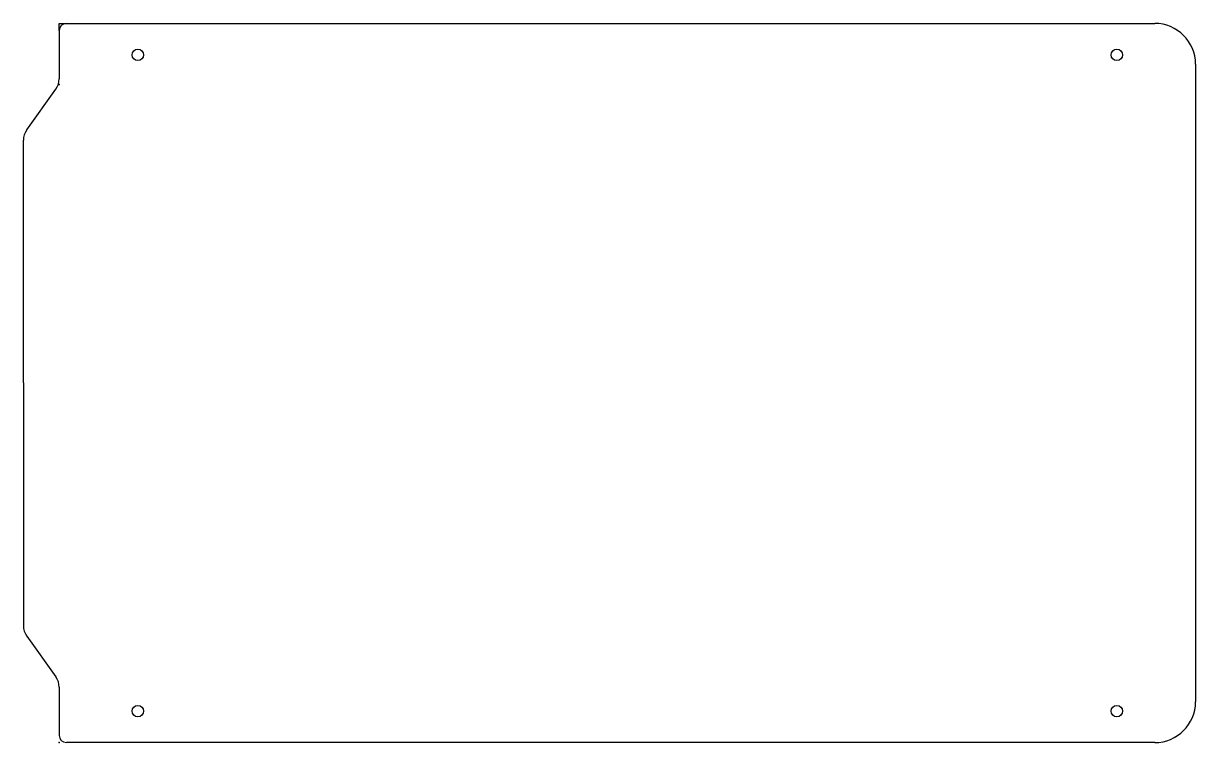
# Model space of a CAD drawing. Header units: millimetres. Extents: x -164 to 164, y -101 to 101.
import ezdxf

# ---------------------------------------------------------------- set-up
doc = ezdxf.new("R2010")
doc.units = ezdxf.units.MM
doc.header["$PDSIZE"] = -1
doc.linetypes.add('CENTERX2', pattern=[20.32, 12.7, -2.54, 2.54, -2.54])

msp = doc.modelspace()

# ---------------------------------------------------------------- linework, layer by layer
at = {"color": 7, "linetype": 'CENTERX2'}
for p, q in [((-153.9, 100.55), (-151.9, 100.55)), ((-153.9, 98.55), (-153.9, 100.55))]:
    msp.add_line(p, q, dxfattribs=at)
at = {"color": 7, "linetype": 'Continuous'}
for p, q in [((-153.9, 98.55), (-153.9, 85.1)), ((-151.9, 100.55), (152.5, 100.55)), ((163.9, 89.15), (163.9, -89.15)), ((-162.97, 70.8), (-154.83, 82.2)), ((-163.9, 0), (-163.9, 67.9)), ((-163.9, 0), (-163.9, -67.9)), ((-162.97, -70.8), (-154.83, -82.2)), ((-153.9, -85.1), (-153.9, -98.55)), ((152.5, -100.55), (-151.9, -100.55))]:
    msp.add_line(p, q, dxfattribs=at)
for centre in [(-131.9, 91.75), (141.9, 91.75), (-131.9, -91.75), (141.9, -91.75)]:
    msp.add_circle(centre, 1.6, dxfattribs=at)
for centre, radius, start, end in [((-151.9, 98.55), 2, 90, 180), ((152.5, 89.15), 11.4, 0, 90), ((-158.9, 85.1), 5, 324.4623, 0), ((-158.9, 67.9), 5, 144.4623, 180), ((-158.9, -67.9), 5, 180, 215.5377), ((-158.9, -85.1), 5, 0, 35.5377), ((152.5, -89.15), 11.4, 270, 0), ((-151.9, -98.55), 2, 180, 270)]:
    msp.add_arc(centre, radius, start, end, dxfattribs=at)
for p in [(-153.9, 83.5), (-153.9, -100.55)]:
    msp.add_point(p, dxfattribs=at)

doc.saveas('drawing.dxf')
